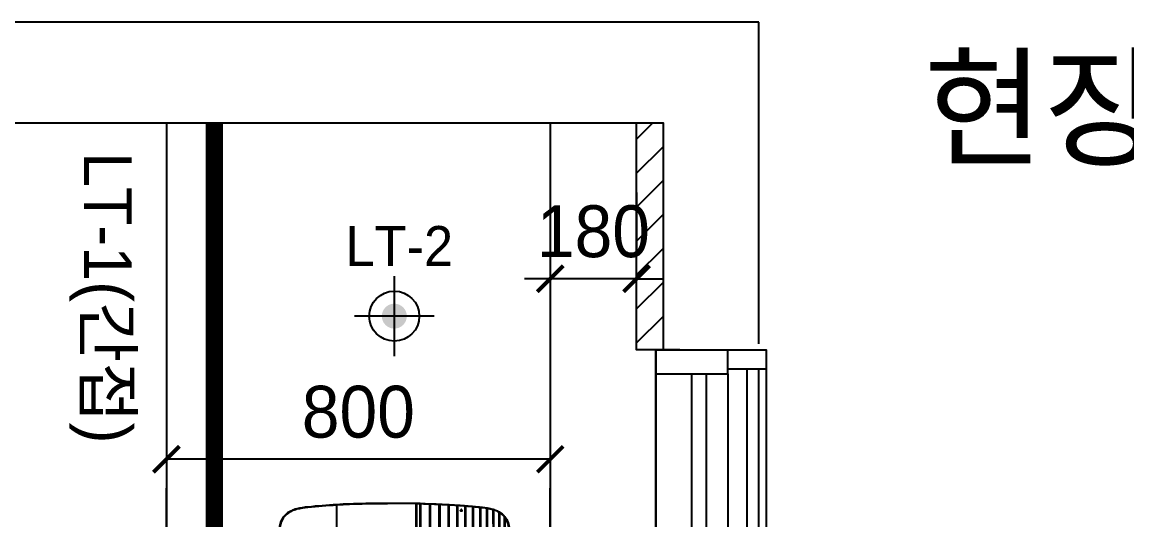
# Model space of a CAD drawing. Header units: millimetres. Extents: x 261942 to 379971, y 117646 to 213875.
# Drawn here: x 329084 to 331387, y 169346 to 170383 of the extents above; entities that cross this region are included whole.
import ezdxf
from ezdxf.enums import TextEntityAlignment as Align

# ---------------------------------------------------------------- set-up
doc = ezdxf.new("R2010")
doc.units = ezdxf.units.MM
doc.header["$LTSCALE"] = 100
doc.header["$PDMODE"] = 3
doc.linetypes.add('HID', pattern=[2.3, 1.5, -0.8])
doc.layers.get('DEFPOINTS').update_dxf_attribs({"color": 248})
for name, color, linetype in [('02-WAL', 2, 'Continuous'), ('03-WAL NEW', 3, 'Continuous'), ('04-WIN', 4, 'Continuous'), ('06-LIGHT', 4, 'Continuous'), ('07-DIM', 5, 'Continuous'), ('RC-LIGHT', 7, 'Continuous'), ('설비', 7, 'Continuous')]:
    doc.layers.add(name, color=color, linetype=linetype)
doc.styles.add('YOURNAME', font='HY울릉도M.TTF')
doc.styles.add('코레일둥고', font='Korail_Round_Gothic_Medium.ttf')
doc.dimstyles.new('YOURNAME-60', dxfattribs={"dimscale": 60, "dimtxt": 1.8, "dimasz": 0.9, "dimexe": 1, "dimexo": 3, "dimgap": 0.7, "dimtad": 1, "dimdec": 0, "dimzin": 0, "dimdsep": 46, "dimtxsty": 'YOURNAME', "dimblk": 'ARCHTICK', "dimcen": 0, "dimclrd": 1, "dimclre": 1, "dimclrt": 7, "dimadec": 0, "dimazin": 0, "dimtfac": 1, "dimtdec": 0, "dimtix": 1, "dimtmove": 2, "dimatfit": 3, "dimldrblk": 'ARCHTICK', "dimfxl": 0, "dimtolj": 1, "dimtzin": 0, "dimarcsym": 0})

# ---------------------------------------------------------------- blocks, each defined once
blk = doc.blocks.new('*U120')
at = {"color": 0}
blk.add_line((1212.3, 420), (1212.1, 420), dxfattribs=at)
at = {"color": 8}
for p, q in [((1219.6, 186.8), (1219.6, 186.8)), ((1219.7, 193.2), (1219.7, 193.2)), ((1219.8, 190.6), (1219.8, 190.6)), ((1219.8, 190.5), (1219.8, 190.5)), ((1219.8, 190.5), (1219.8, 190.5)), ((1219.8, 189.4), (1219.8, 189.4)), ((1212.6, 75.5), (1212.6, 75.5)), ((1214, 91.5), (1214, 91.5)), ((1201.2, 21), (1201.2, 21))]:
    blk.add_line(p, q, dxfattribs=at)
for centre, radius, start, end in [((1219, 193.8), 0.2, 80.5717, 90), ((1215.4, 165.3), 0.5, 358.2397, 0), ((1204.5, 101.9), 0.25, 60, 180), ((1204.5, 98.8), 0.25, 180, 300)]:
    blk.add_arc(centre, radius, start, end, dxfattribs=at)
at = {"color": 8, "extrusion": (0, 0, -1)}
blk.add_arc((-1207.2, 100.4), 0.25, 120, 240, dxfattribs=at)
at = {"color": 0}
blk.add_ellipse((1211.1, 419.9), major_axis=(0.995, 0.101), ratio=0.077303, start_param=0.052517, end_param=1.433522, dxfattribs=at)
at = {"color": 8}
for centre, major_axis, ratio, start_param, end_param in [((1218.8, 186.3), (0, -0.2), 0.201921, 0.053462, 1.568761), ((1218.9, 193.8), (0, -0.2), 0.205027, 1.568733, 3.141593), ((1219, 193.8), (0.033, 0.197), 0.348188, 4.76642, 6.323186), ((1219, 193.8), (0, -0.2), 0.351833, 1.567117, 3.141593), ((1219.1, 194.1), (-0.393, -0.309), 0.676569, 1.247751, 2.270849), ((1219.2, 193.8), (-0.5, -0.021), 0.710917, 2.398177, 3.067106), ((1215.4, 165.3), (-0.5, 0.015), 0.003269, 1.745497, 3.141044), ((1218, 166.3), (0, -0.8), 0.192414, 0, 1.56303), ((1218.1, 166.3), (-0.127, 0.79), 0.18902, 3.140748, 4.674174), ((1217.3, 146.3), (0, -0.8), 0.1863, 0, 1.559168), ((1217.3, 146.3), (-0.111, 0.792), 0.18309, 3.140852, 4.674944), ((1216.4, 127.3), (0, -0.8), 0.179084, 0, 1.549822), ((1216.4, 127.3), (-0.096, 0.794), 0.175481, 3.140957, 4.670141), ((1204.5, 101.9), (-0.25, 0), 0.028867, 4.561673, 6.283185), ((1204.5, 98.8), (0.25, 0), 0.003943, 1.420068, 3.141593), ((1204.5, 101.9), (0.125, 0.217), 0.116341, 4.812344, 6.283185), ((1204.5, 98.8), (-0.125, 0.217), 0.132331, 3.141593, 4.640625), ((1207.2, 100.4), (0.125, 0.217), 0.126416, 4.804016, 6.283185), ((1207.2, 100.4), (-0.125, 0.217), 0.142468, 3.141593, 4.649076), ((1214, 92.3), (0, -0.8), 0.165536, 0, 1.525516), ((1214, 92.3), (-0.067, 0.797), 0.161273, 3.141146, 4.653318), ((1215.3, 109.3), (0, -0.8), 0.172581, 0, 1.539295), ((1215.3, 109.3), (-0.081, 0.796), 0.16865, 3.141053, 4.663501), ((1212.6, 76.3), (0, -0.8), 0.154906, 0, 1.508803), ((1212.6, 76.3), (-0.052, 0.798), 0.150698, 3.141251, 4.640541), ((1209.5, 47.3), (0, -0.8), 0.119511, 0, 1.46681), ((1209.5, 47.3), (0, 0.8), 0.145746, 3.141593, 4.60462), ((1211.2, 61.3), (0, -0.8), 0.139682, 0, 1.489865), ((1211.2, 61.3), (-0.033, 0.799), 0.136296, 3.141375, 4.62578), ((1206.4, 33.8), (0, -0.8), 0.09375, 0, 1.435998), ((1206.5, 33.8), (0, -0.8), 0.265872, 0, 1.386436), ((1191.9, 10.8), (0, -0.8), 0.036559, 0, 1.335493), ((1192.1, 10.8), (0, 0.8), 0.561889, 3.141593, 4.019869), ((1201.2, 21.8), (0, -0.8), 0.065781, 0, 1.396113), ((1201.2, 21.8), (0, 0.8), 0.414276, 3.141593, 4.358439)]:
    blk.add_ellipse(centre, major_axis=major_axis, ratio=ratio, start_param=start_param, end_param=end_param, dxfattribs=at)
for points, knots in [([(1212.3, 420), (1211.5, 427.9), (1210.6, 435.8), (1207.4, 447.4), (1206.1, 451.1), (1202.7, 458.2), (1200.6, 461.7), (1195.5, 467.7), (1192.6, 470.4), (1185.9, 474.8), (1182.3, 476.4), (1174.6, 478.7), (1170.7, 479.3), (1162.9, 480), (1158.9, 480), (1154.9, 480)], [0, 0, 0, 0, 0.25, 0.25, 0.375, 0.375, 0.5, 0.5, 0.625, 0.625, 0.75, 0.75, 0.875, 0.875, 1, 1, 1, 1]), ([(1154.9, 479.8), (1158.9, 479.8), (1162.9, 479.8), (1170.8, 479.1), (1174.7, 478.5), (1182.3, 476.2), (1185.9, 474.6), (1192.6, 470.2), (1195.5, 467.5), (1200.5, 461.4), (1202.6, 458), (1206, 450.9), (1207.3, 447.2), (1210.4, 435.7), (1211.3, 427.8), (1212.1, 420)], [0, 0, 0, 0, 0.125, 0.125, 0.25, 0.25, 0.375, 0.375, 0.5, 0.5, 0.625, 0.625, 0.75, 0.75, 1, 1, 1, 1]), ([(1211.2, 420), (1210.4, 427.7), (1209.5, 435.5), (1206.5, 446.8), (1205.2, 450.5), (1201.9, 457.6), (1199.9, 460.9), (1194.9, 466.9), (1192, 469.6), (1185.5, 473.9), (1182, 475.6), (1174.4, 477.9), (1170.6, 478.5), (1162.8, 479.2), (1158.9, 479.2), (1154.9, 479.2)], [0, 0, 0, 0, 0.25, 0.25, 0.375, 0.375, 0.5, 0.5, 0.625, 0.625, 0.75, 0.75, 0.875, 0.875, 1, 1, 1, 1]), ([(1026.8, 360), (1034.9, 360), (1051, 360), (1075.2, 360), (1099.5, 360), (1123.7, 360), (1147.8, 360), (1172, 360), (1192, 360), (1206, 360), (1212.7, 360), (1215.4, 360), (1216.2, 360)], [0, 0, 0, 0, 0.127521, 0.255042, 0.382563, 0.510084, 0.637605, 0.765126, 0.892647, 0.956407, 0.988287, 1, 1, 1, 1]), ([(1216.2, 360), (1216.2, 360), (1216.2, 360), (1216.2, 360), (1216.2, 360.1), (1216.2, 360.1)], [0, 0, 0, 0, 0.00042, 0.00042, 1, 1, 1, 1]), ([(739.9, 193.9), (819.9, 193.9), (899.8, 193.9), (999.8, 193.9), (1019.8, 193.9), (1059.7, 193.9), (1079.7, 193.9), (1119.7, 193.9), (1139.7, 193.9), (1169.5, 193.9), (1179.4, 193.9), (1194.3, 193.9), (1199.3, 193.9), (1209.1, 193.9), (1214.1, 193.9), (1219, 193.9)], [0, 0, 0, 0, 0.5, 0.5, 0.625, 0.625, 0.75, 0.75, 0.875, 0.875, 0.9375, 0.9375, 0.96875, 0.96875, 1, 1, 1, 1]), ([(1218.9, 193.8), (1214, 193.8), (1209.1, 193.8), (1199.2, 193.8), (1194.3, 193.8), (1179.4, 193.8), (1169.5, 193.8), (1139.6, 193.8), (1119.6, 193.8), (1079.7, 193.8), (1059.7, 193.8), (1019.7, 193.8), (999.7, 193.8), (899.8, 193.8), (819.9, 193.8), (739.9, 193.8)], [0, 0, 0, 0, 0.03125, 0.03125, 0.0625, 0.0625, 0.125, 0.125, 0.25, 0.25, 0.375, 0.375, 0.5, 0.5, 1, 1, 1, 1]), ([(739.9, 186.3), (819.9, 186.3), (899.8, 186.3), (999.7, 186.3), (1019.7, 186.3), (1059.6, 186.3), (1079.6, 186.3), (1119.5, 186.3), (1139.5, 186.3), (1169.3, 186.3), (1179.3, 186.3), (1194.1, 186.3), (1199.1, 186.3), (1209, 186.3), (1213.9, 186.3), (1218.8, 186.3)], [0, 0, 0, 0, 0.5, 0.5, 0.625, 0.625, 0.75, 0.75, 0.875, 0.875, 0.9375, 0.9375, 0.96875, 0.96875, 1, 1, 1, 1]), ([(1218.8, 186.1), (1213.9, 186.1), (1209, 186.1), (1199.1, 186.1), (1194.1, 186.1), (1179.2, 186.1), (1169.3, 186.1), (1139.5, 186.1), (1119.5, 186.1), (1079.6, 186.1), (1059.6, 186.1), (1019.6, 186.1), (999.7, 186.1), (899.8, 186.1), (819.9, 186.1), (739.9, 186.1)], [0, 0, 0, 0, 0.03125, 0.03125, 0.0625, 0.0625, 0.125, 0.125, 0.25, 0.25, 0.375, 0.375, 0.5, 0.5, 1, 1, 1, 1]), ([(1029.8, 194.4), (1045.6, 194.4), (1061.5, 194.4), (1093.1, 194.4), (1108.9, 194.4), (1140.4, 194.4), (1156.2, 194.4), (1179.8, 194.4), (1187.6, 194.4), (1199.4, 194.4), (1203.3, 194.4), (1211.1, 194.4), (1215, 194.4), (1218.9, 194.4)], [0, 0, 0, 0, 0.25, 0.25, 0.5, 0.5, 0.75, 0.75, 0.875, 0.875, 0.9375, 0.9375, 1, 1, 1, 1]), ([(1218.4, 194), (1213.7, 194), (1209, 194), (1199.3, 194), (1194.3, 194), (1179.5, 194), (1169.5, 194), (1139.7, 194), (1119.7, 194), (1079.7, 194), (1059.8, 194), (1036.8, 194), (1033.8, 194), (1030.8, 194)], [0, 0, 0, 0, 0.076277, 0.076277, 0.155939, 0.155939, 0.315263, 0.315263, 0.633912, 0.633912, 0.952561, 0.952561, 1, 1, 1, 1]), ([(1217, 185.7), (1208.5, 185.7), (1199.8, 185.7), (1182.1, 185.7), (1173.1, 185.7), (1146, 185.7), (1127.9, 185.7), (1109.7, 185.7)], [0, 0, 0, 0, 0.243248, 0.243248, 0.495499, 0.495499, 1, 1, 1, 1]), ([(1217, 186), (1212.2, 186), (1207.2, 186), (1197.4, 186), (1192.5, 186), (1177.7, 186), (1167.8, 186), (1156.5, 186), (1155.1, 186), (1153.7, 186)], [0, 0, 0, 0, 0.233427, 0.233427, 0.466853, 0.466853, 0.933707, 0.933707, 1, 1, 1, 1]), ([(1217, 186), (1217, 186), (1217, 186), (1217, 186), (1217, 186), (1217, 186)], [0, 0, 0, 0, 0.865418, 0.865418, 1, 1, 1, 1]), ([(1218.2, 166.3), (1218.3, 169.6), (1218.4, 172.9), (1218.6, 179.4), (1218.6, 182.6), (1218.7, 185.8)], [0, 0, 0, 0, 0.505489, 0.505489, 1, 1, 1, 1]), ([(1219.3, 186), (1219.2, 186), (1219.1, 185.9), (1219, 185.9), (1218.9, 185.8), (1218.8, 185.8), (1218.7, 185.8), (1218.7, 185.8)], [0, 0, 0, 0, 0.426124, 0.426124, 0.795442, 0.795442, 1, 1, 1, 1]), ([(1218.8, 186.3), (1218.8, 186.6), (1218.8, 187), (1218.9, 188.3), (1218.9, 189.1), (1218.9, 190.9), (1218.9, 191.7), (1218.9, 193), (1218.9, 193.4), (1218.9, 193.8)], [0, 0, 0, 0, 0.152969, 0.152969, 0.497591, 0.497591, 0.842214, 0.842214, 1, 1, 1, 1]), ([(1218.8, 186.3), (1218.9, 186.3), (1219, 186.3), (1219.2, 186.3), (1219.2, 186.3), (1219.2, 186.3)], [0, 0, 0, 0, 0.840137, 0.840137, 1, 1, 1, 1]), ([(1219.1, 186), (1219.1, 186), (1219.1, 186.1), (1219, 186.1), (1218.9, 186.1), (1218.8, 186.1)], [0, 0, 0, 0, 0.249344, 0.249344, 1, 1, 1, 1]), ([(1219, 194), (1219, 194), (1219, 194.1), (1219, 194.2), (1218.9, 194.2), (1218.9, 194.3), (1218.9, 194.3), (1218.9, 194.3), (1218.9, 194.3), (1218.9, 194.4), (1218.9, 194.4), (1218.9, 194.4), (1218.9, 194.4), (1218.9, 194.4), (1218.9, 194.4), (1218.9, 194.4), (1218.9, 194.4), (1218.9, 194.4)], [0, 0, 0, 0, 0.329841, 0.329841, 0.64484, 0.64484, 0.808285, 0.808285, 0.89597, 0.89597, 0.943441, 0.943441, 0.96921, 0.96921, 0.986236, 0.986236, 1, 1, 1, 1]), ([(1218.9, 194.4), (1218.9, 194.4), (1218.9, 194.4), (1218.9, 194.4), (1218.9, 194.4), (1218.9, 194.4), (1218.9, 194.4), (1218.9, 194.4), (1218.9, 194.4), (1218.9, 194.4), (1218.9, 194.4), (1219, 194.3), (1219, 194.3), (1219, 194.3), (1219.1, 194.3), (1219.2, 194.2), (1219.3, 194.2), (1219.4, 194.1)], [0, 0, 0, 0, 0.009976, 0.009976, 0.022556, 0.022556, 0.04139, 0.04139, 0.07605, 0.07605, 0.139998, 0.139998, 0.259042, 0.259042, 0.487994, 0.487994, 1, 1, 1, 1]), ([(1218.9, 186), (1218.9, 186), (1218.9, 186), (1219, 186), (1219, 186), (1219.1, 186), (1219.1, 186), (1219.1, 186), (1219.1, 186), (1219.1, 186), (1219.1, 186), (1219.1, 186)], [0, 0, 0, 0, 0.330293, 0.330293, 0.681956, 0.681956, 0.82164, 0.82164, 0.940754, 0.940754, 1, 1, 1, 1]), ([(1219.5, 186), (1219.4, 182.7), (1219.4, 179.4), (1219.2, 172.9), (1219.1, 169.7), (1219, 166.5)], [0, 0, 0, 0, 0.504534, 0.504534, 1, 1, 1, 1]), ([(1219.7, 193.2), (1219.7, 193.3), (1219.7, 193.3), (1219.6, 193.5), (1219.6, 193.6), (1219.5, 193.7), (1219.4, 193.7), (1219.3, 193.8), (1219.2, 193.8), (1219.1, 193.8)], [0, 0, 0, 0, 0.259, 0.259, 0.575766, 0.575766, 0.78372, 0.78372, 1, 1, 1, 1]), ([(1219.1, 186.1), (1219.2, 186.1), (1219.3, 186.1), (1219.4, 186.3), (1219.6, 186.5), (1219.6, 186.7), (1219.6, 186.8)], [0, 0, 0, 0, 0.088268, 0.35843, 0.674319, 1, 1, 1, 1]), ([(1219.1, 186), (1219.1, 186), (1219.1, 186), (1219.1, 186.1), (1219.1, 186.1), (1219.2, 186.1), (1219.2, 186.1), (1219.2, 186.1), (1219.2, 186.1), (1219.2, 186.1), (1219.2, 186.2), (1219.2, 186.2), (1219.2, 186.2), (1219.2, 186.2), (1219.2, 186.3), (1219.2, 186.3)], [0, 0, 0, 0, 0.055006, 0.055006, 0.276288, 0.276288, 0.497423, 0.497423, 0.530007, 0.530007, 0.756604, 0.756604, 0.983112, 0.983112, 1, 1, 1, 1]), ([(1219.2, 186.3), (1219.3, 186.3), (1219.3, 186.3), (1219.4, 186.4), (1219.5, 186.5), (1219.6, 186.6), (1219.6, 186.7), (1219.6, 186.8)], [0, 0, 0, 0, 0.226788, 0.226788, 0.577205, 0.577205, 1, 1, 1, 1]), ([(1219.5, 194.1), (1219.6, 194), (1219.6, 193.9), (1219.6, 193.9), (1219.7, 193.8), (1219.7, 193.8)], [0, 0, 0, 0, 0.71699, 0.71699, 1, 1, 1, 1]), ([(1219.7, 193.2), (1219.7, 193), (1219.7, 192.8), (1219.7, 191.7), (1219.7, 190.9), (1219.7, 189.1), (1219.7, 188.3), (1219.6, 187.2), (1219.6, 187), (1219.6, 186.8)], [0, 0, 0, 0, 0.092017, 0.092017, 0.499829, 0.499829, 0.907641, 0.907641, 1, 1, 1, 1]), ([(1219.6, 186.8), (1219.7, 187.2), (1219.7, 187.7), (1219.7, 188.6), (1219.7, 189), (1219.8, 189.4)], [0, 0, 0, 0, 0.5, 0.5, 1, 1, 1, 1]), ([(1219.8, 190.6), (1219.8, 191), (1219.8, 191.4), (1219.7, 192.3), (1219.7, 192.7), (1219.7, 193.2)], [0, 0, 0, 0, 0.5, 0.5, 1, 1, 1, 1]), ([(1219.8, 190.5), (1219.8, 190.8), (1219.8, 191.2), (1219.8, 191.9), (1219.8, 192.2), (1219.8, 193.1), (1219.8, 193.5), (1219.8, 194)], [0, 0, 0, 0, 0.298691, 0.298691, 0.597383, 0.597383, 1, 1, 1, 1]), ([(1219.8, 189.4), (1219.8, 189.5), (1219.8, 189.6), (1219.8, 189.7), (1219.8, 189.8), (1219.8, 190), (1219.8, 190.1), (1219.8, 190.3), (1219.8, 190.3), (1219.8, 190.5), (1219.8, 190.5), (1219.8, 190.6)], [0, 0, 0, 0, 0.21624, 0.21624, 0.432749, 0.432749, 0.645647, 0.645647, 0.856424, 0.856424, 1, 1, 1, 1]), ([(1109.7, 166.3), (1127.9, 166.3), (1146.1, 166.3), (1173.2, 166.3), (1182.2, 166.3), (1200.3, 166.3), (1209.3, 166.3), (1218.2, 166.3)], [0, 0, 0, 0, 0.5, 0.5, 0.75, 0.75, 1, 1, 1, 1]), ([(1218, 165.5), (1212.3, 165.5), (1206.6, 165.5), (1195.1, 165.5), (1189.4, 165.5), (1172.1, 165.5), (1160.6, 165.5), (1149, 165.5)], [0, 0, 0, 0, 0.25, 0.25, 0.5, 0.5, 1, 1, 1, 1]), ([(1161.9, 165.8), (1170.9, 165.8), (1179.8, 165.8), (1197.7, 165.8), (1206.6, 165.8), (1215.4, 165.8)], [0, 0, 0, 0, 0.5, 0.5, 1, 1, 1, 1]), ([(1215.5, 165.3), (1206.7, 165.3), (1197.7, 165.3), (1179.9, 165.3), (1170.9, 165.3), (1161.9, 165.3)], [0, 0, 0, 0, 0.5, 0.5, 1, 1, 1, 1]), ([(1217.5, 146.3), (1217.6, 147.8), (1217.6, 149.3), (1217.8, 152.5), (1217.8, 154.2), (1218, 158.5), (1218.1, 161.1), (1218.2, 164.2), (1218.2, 164.9), (1218.2, 165.5), (1218.2, 165.5), (1218.2, 165.5)], [0, 0, 0, 0, 0.235766, 0.235766, 0.501866, 0.501866, 0.901174, 0.901174, 0.999997, 0.999997, 1, 1, 1, 1]), ([(1219, 166.5), (1219, 166.5), (1219, 166.5), (1219, 166.4), (1219, 166.3), (1219, 166.2), (1219, 166.1), (1218.9, 165.9), (1218.8, 165.8), (1218.6, 165.7), (1218.6, 165.6), (1218.4, 165.6), (1218.3, 165.5), (1218.2, 165.5)], [0, 0, 0, 0, 0.004657, 0.004657, 0.171178, 0.171178, 0.329678, 0.329678, 0.602664, 0.602664, 0.791782, 0.791782, 1, 1, 1, 1]), ([(1219, 166.5), (1219, 166.5), (1219, 166.5), (1219, 166.5), (1219, 166.4), (1219, 166.4), (1219, 166.4), (1218.9, 166.4), (1218.8, 166.3), (1218.6, 166.3), (1218.6, 166.3), (1218.4, 166.3), (1218.3, 166.3), (1218.2, 166.3)], [0, 0, 0, 0, 0.004657, 0.004657, 0.171177, 0.171177, 0.329676, 0.329676, 0.60266, 0.60266, 0.791779, 0.791779, 1, 1, 1, 1]), ([(1219, 165.5), (1219, 165.5), (1219, 165.5), (1219, 164.8), (1219, 164.2), (1218.9, 161), (1218.8, 158.4), (1218.6, 154.2), (1218.6, 152.5), (1218.4, 149.3), (1218.4, 147.9), (1218.3, 146.5)], [0, 0, 0, 0, 0.000003, 0.000003, 0.105523, 0.105523, 0.506415, 0.506415, 0.773572, 0.773572, 1, 1, 1, 1]), ([(1217.3, 145.5), (1205.9, 145.5), (1194.4, 145.5), (1171.4, 145.5), (1159.8, 145.5), (1148.2, 145.5)], [0, 0, 0, 0, 0.5, 0.5, 1, 1, 1, 1]), ([(1148.3, 146.3), (1159.9, 146.3), (1171.4, 146.3), (1194.5, 146.3), (1206, 146.3), (1217.5, 146.3)], [0, 0, 0, 0, 0.5, 0.5, 1, 1, 1, 1]), ([(1216.5, 127.3), (1216.6, 128.7), (1216.7, 130.1), (1216.9, 133.2), (1216.9, 134.8), (1217.1, 138.9), (1217.3, 141.3), (1217.4, 144.3), (1217.4, 144.9), (1217.4, 145.5), (1217.4, 145.5), (1217.4, 145.5)], [0, 0, 0, 0, 0.235564, 0.235564, 0.502554, 0.502554, 0.903218, 0.903218, 0.999997, 0.999997, 1, 1, 1, 1]), ([(1218.3, 145.5), (1218.3, 145.5), (1218.3, 145.5), (1218.2, 144.9), (1218.2, 144.2), (1218.1, 141.2), (1218, 138.8), (1217.8, 134.8), (1217.7, 133.1), (1217.5, 130.2), (1217.4, 128.8), (1217.4, 127.4)], [0, 0, 0, 0, 0.000003, 0.000003, 0.104408, 0.104408, 0.506463, 0.506463, 0.77438, 0.77438, 1, 1, 1, 1]), ([(1218.3, 146.5), (1218.3, 146.5), (1218.3, 146.5), (1218.3, 146.4), (1218.3, 146.4), (1218.3, 146.4), (1218.2, 146.4), (1218.2, 146.4), (1218.1, 146.3), (1217.9, 146.3), (1217.8, 146.3), (1217.7, 146.3), (1217.6, 146.3), (1217.5, 146.3)], [0, 0, 0, 0, 0.004636, 0.004636, 0.174157, 0.174157, 0.335163, 0.335163, 0.60541, 0.60541, 0.79332, 0.79332, 1, 1, 1, 1]), ([(1218.3, 146.5), (1218.3, 146.5), (1218.3, 146.5), (1218.3, 146.4), (1218.3, 146.3), (1218.3, 146.1), (1218.2, 146.1), (1218.1, 145.9), (1218, 145.8), (1217.9, 145.7), (1217.8, 145.6), (1217.6, 145.6), (1217.5, 145.5), (1217.5, 145.5)], [0, 0, 0, 0, 0.004636, 0.004636, 0.174161, 0.174161, 0.335167, 0.335167, 0.60541, 0.60541, 0.793318, 0.793318, 1, 1, 1, 1]), ([(1216.4, 126.5), (1204.9, 126.5), (1193.4, 126.5), (1170.4, 126.5), (1158.8, 126.5), (1147.2, 126.5)], [0, 0, 0, 0, 0.5, 0.5, 1, 1, 1, 1]), ([(1147.3, 127.3), (1158.9, 127.3), (1170.5, 127.3), (1193.5, 127.3), (1205.1, 127.3), (1216.5, 127.3)], [0, 0, 0, 0, 0.5, 0.5, 1, 1, 1, 1]), ([(1215.4, 109.3), (1215.5, 110.6), (1215.6, 112), (1215.8, 114.9), (1215.9, 116.4), (1216.1, 119.5), (1216.2, 121), (1216.3, 123.9), (1216.4, 125.2), (1216.5, 126.5)], [0, 0, 0, 0, 0.234873, 0.234873, 0.503118, 0.503118, 0.771519, 0.771519, 1, 1, 1, 1]), ([(1217.3, 126.5), (1217.3, 126.5), (1217.3, 126.5), (1217.2, 125.2), (1217.2, 123.8), (1217, 120.9), (1216.9, 119.4), (1216.7, 116.3), (1216.6, 114.8), (1216.4, 112), (1216.3, 110.7), (1216.2, 109.4)], [0, 0, 0, 0, 0.000004, 0.000004, 0.237138, 0.237138, 0.506455, 0.506455, 0.775615, 0.775615, 1, 1, 1, 1]), ([(1217.4, 127.4), (1217.4, 127.4), (1217.4, 127.4), (1217.4, 127.4), (1217.4, 127.4), (1217.3, 127.4), (1217.3, 127.4), (1217.2, 127.3), (1217.1, 127.3), (1217, 127.3), (1216.9, 127.3), (1216.7, 127.3), (1216.6, 127.3), (1216.5, 127.3)], [0, 0, 0, 0, 0.004615, 0.004615, 0.177178, 0.177178, 0.340689, 0.340689, 0.607806, 0.607806, 0.79476, 0.79476, 1, 1, 1, 1]), ([(1217.4, 127.4), (1217.4, 127.4), (1217.4, 127.4), (1217.4, 127.4), (1217.4, 127.3), (1217.3, 127.1), (1217.3, 127.1), (1217.2, 126.9), (1217.1, 126.8), (1216.9, 126.7), (1216.9, 126.6), (1216.7, 126.5), (1216.6, 126.5), (1216.5, 126.5)], [0, 0, 0, 0, 0.004615, 0.004615, 0.177182, 0.177182, 0.340693, 0.340693, 0.607806, 0.607806, 0.794758, 0.794758, 1, 1, 1, 1]), ([(1217.4, 127.4), (1217.4, 127.3), (1217.3, 127.1), (1217.3, 126.8), (1217.3, 126.6), (1217.3, 126.5), (1217.3, 126.5), (1217.3, 126.5)], [0, 0, 0, 0, 0.584735, 0.584735, 0.999937, 0.999937, 1, 1, 1, 1]), ([(1144.8, 92.3), (1150.6, 92.3), (1156.3, 92.3), (1168.1, 92.3), (1174, 92.3), (1186.5, 92.3), (1193.1, 92.3), (1204.5, 92.3), (1209.3, 92.3), (1214.1, 92.3)], [0, 0, 0, 0, 0.249054, 0.249054, 0.505367, 0.505367, 0.790188, 0.790188, 1, 1, 1, 1]), ([(1146.1, 109.3), (1157.7, 109.3), (1169.3, 109.3), (1192.4, 109.3), (1203.9, 109.3), (1215.4, 109.3)], [0, 0, 0, 0, 0.5, 0.5, 1, 1, 1, 1]), ([(1215.3, 108.5), (1203.8, 108.5), (1192.3, 108.5), (1169.2, 108.5), (1157.6, 108.5), (1146.1, 108.5)], [0, 0, 0, 0, 0.5, 0.5, 1, 1, 1, 1]), ([(1204.2, 98.8), (1204.2, 99.3), (1204.2, 99.9), (1204.2, 100.9), (1204.2, 101.4), (1204.2, 101.9)], [0, 0, 0, 0, 0.501159, 0.501159, 1, 1, 1, 1]), ([(1204.5, 102), (1204.5, 101.4), (1204.5, 100.9), (1204.5, 99.9), (1204.5, 99.3), (1204.5, 98.8)], [0, 0, 0, 0, 0.498841, 0.498841, 1, 1, 1, 1]), ([(1207.2, 100.4), (1206.8, 100.6), (1206.3, 100.9), (1205.4, 101.4), (1205, 101.7), (1204.5, 102)], [0, 0, 0, 0, 0.508649, 0.508649, 1, 1, 1, 1]), ([(1204.5, 98.8), (1205, 99.1), (1205.5, 99.3), (1206.4, 99.9), (1206.8, 100.1), (1207.2, 100.4)], [0, 0, 0, 0, 0.511793, 0.511793, 1, 1, 1, 1]), ([(1204.6, 102.2), (1205.1, 101.9), (1205.5, 101.6), (1206.4, 101.1), (1206.9, 100.9), (1207.3, 100.6)], [0, 0, 0, 0, 0.491351, 0.491351, 1, 1, 1, 1]), ([(1207.3, 100.2), (1206.9, 99.9), (1206.4, 99.7), (1205.5, 99.1), (1205.1, 98.9), (1204.6, 98.6)], [0, 0, 0, 0, 0.488204, 0.488204, 1, 1, 1, 1]), ([(1214.1, 92.3), (1214.2, 93.5), (1214.3, 94.8), (1214.6, 97.5), (1214.7, 99), (1214.9, 102.7), (1215.1, 104.8), (1215.3, 107.5), (1215.3, 108), (1215.3, 108.5), (1215.3, 108.5), (1215.3, 108.5)], [0, 0, 0, 0, 0.233824, 0.233824, 0.504066, 0.504066, 0.909668, 0.909668, 0.999996, 0.999996, 1, 1, 1, 1]), ([(1215, 92.4), (1215, 92.4), (1215, 92.4), (1215, 92.4), (1215, 92.4), (1214.9, 92.4), (1214.9, 92.3), (1214.8, 92.3), (1214.7, 92.3), (1214.6, 92.3), (1214.5, 92.3), (1214.3, 92.3), (1214.2, 92.3), (1214.1, 92.3)], [0, 0, 0, 0, 0.004579, 0.004579, 0.181838, 0.181838, 0.349144, 0.349144, 0.6109, 0.6109, 0.796796, 0.796796, 1, 1, 1, 1]), ([(1215, 92.4), (1215, 92.4), (1215, 92.4), (1215, 92.3), (1215, 92.3), (1214.9, 92.1), (1214.9, 92), (1214.8, 91.9), (1214.7, 91.8), (1214.5, 91.6), (1214.4, 91.6), (1214.3, 91.5), (1214.2, 91.5), (1214.1, 91.5)], [0, 0, 0, 0, 0.004579, 0.004579, 0.181841, 0.181841, 0.349149, 0.349149, 0.610898, 0.610898, 0.796793, 0.796793, 1, 1, 1, 1]), ([(1216.2, 108.5), (1216.2, 108.5), (1216.2, 108.5), (1216.1, 108), (1216.1, 107.4), (1215.9, 104.7), (1215.8, 102.5), (1215.5, 98.9), (1215.4, 97.5), (1215.2, 94.8), (1215.1, 93.6), (1215, 92.4)], [0, 0, 0, 0, 0.000004, 0.000004, 0.099857, 0.099857, 0.50649, 0.50649, 0.77742, 0.77742, 1, 1, 1, 1]), ([(1216.2, 109.4), (1216.2, 109.4), (1216.2, 109.4), (1216.2, 109.4), (1216.2, 109.4), (1216.2, 109.4), (1216.2, 109.4), (1216.1, 109.3), (1216, 109.3), (1215.8, 109.3), (1215.8, 109.3), (1215.6, 109.3), (1215.5, 109.3), (1215.4, 109.3)], [0, 0, 0, 0, 0.004597, 0.004597, 0.179593, 0.179593, 0.345083, 0.345083, 0.60954, 0.60954, 0.795855, 0.795855, 1, 1, 1, 1]), ([(1216.2, 109.4), (1216.2, 109.4), (1216.2, 109.4), (1216.2, 109.3), (1216.2, 109.3), (1216.2, 109.1), (1216.1, 109), (1216, 108.9), (1216, 108.8), (1215.8, 108.7), (1215.7, 108.6), (1215.5, 108.5), (1215.5, 108.5), (1215.4, 108.5)], [0, 0, 0, 0, 0.004597, 0.004597, 0.179597, 0.179597, 0.345088, 0.345088, 0.609538, 0.609538, 0.795853, 0.795853, 1, 1, 1, 1]), ([(1212.6, 75.5), (1201.3, 75.5), (1178.2, 75.5), (1155, 75.5), (1143.3, 75.5)], [0, 0, 0, 0, 0.493391, 1, 1, 1, 1]), ([(1214, 91.5), (1209.2, 91.5), (1204.4, 91.5), (1193, 91.5), (1186.4, 91.5), (1173.9, 91.5), (1168, 91.5), (1156.3, 91.5), (1150.5, 91.5), (1144.7, 91.5)], [0, 0, 0, 0, 0.20974, 0.20974, 0.494552, 0.494552, 0.750903, 0.750903, 1, 1, 1, 1]), ([(1214, 91.5), (1202.7, 91.5), (1179.6, 91.5), (1156.5, 91.5), (1144.7, 91.5)], [0, 0, 0, 0, 0.493298, 1, 1, 1, 1]), ([(1211.3, 61.2), (1211.4, 62.3), (1211.5, 63.4), (1211.8, 65.8), (1211.9, 67.1), (1212.2, 70.4), (1212.4, 72.4), (1212.6, 74.7), (1212.6, 75.1), (1212.7, 75.5), (1212.7, 75.5), (1212.7, 75.5)], [0, 0, 0, 0, 0.231179, 0.231179, 0.505815, 0.505815, 0.918087, 0.918087, 0.999996, 0.999996, 1, 1, 1, 1]), ([(1213.5, 75.5), (1213.5, 75.5), (1213.5, 75.5), (1213.5, 75.1), (1213.5, 74.6), (1213.2, 72.2), (1213, 70.3), (1212.7, 67.1), (1212.6, 65.8), (1212.4, 63.5), (1212.3, 62.4), (1212.2, 61.4)], [0, 0, 0, 0, 0.000004, 0.000004, 0.093122, 0.093122, 0.506225, 0.506225, 0.781415, 0.781415, 1, 1, 1, 1]), ([(1213.6, 76.4), (1213.6, 76.4), (1213.6, 76.4), (1213.6, 76.4), (1213.6, 76.4), (1213.6, 76.3), (1213.6, 76.2), (1213.5, 76.1), (1213.5, 76), (1213.4, 75.8), (1213.3, 75.8), (1213.1, 75.6), (1213.1, 75.6), (1212.9, 75.5), (1212.8, 75.5), (1212.7, 75.5)], [0, 0, 0, 0, 0.004555, 0.004555, 0.044275, 0.044275, 0.184893, 0.184893, 0.355049, 0.355049, 0.61302, 0.61302, 0.79821, 0.79821, 1, 1, 1, 1]), ([(1212.8, 76.3), (1212.9, 77.4), (1213, 78.6), (1213.2, 81.2), (1213.3, 82.6), (1213.6, 86), (1213.8, 88.1), (1214, 90.6), (1214, 91.1), (1214.1, 91.5), (1214.1, 91.5), (1214.1, 91.5)], [0, 0, 0, 0, 0.232545, 0.232545, 0.504897, 0.504897, 0.913704, 0.913704, 0.999996, 0.999996, 1, 1, 1, 1]), ([(1213.6, 76.4), (1213.6, 76.4), (1213.6, 76.4), (1213.6, 76.4), (1213.6, 76.4), (1213.6, 76.4), (1213.6, 76.4), (1213.6, 76.3), (1213.5, 76.3), (1213.4, 76.3), (1213.3, 76.3), (1213.2, 76.3), (1213.1, 76.2), (1212.9, 76.2), (1212.9, 76.2), (1212.8, 76.3)], [0, 0, 0, 0, 0.004554, 0.004554, 0.044272, 0.044272, 0.184889, 0.184889, 0.355045, 0.355045, 0.613023, 0.613023, 0.798214, 0.798214, 1, 1, 1, 1]), ([(1214.9, 91.5), (1214.9, 91.5), (1214.9, 91.5), (1214.9, 91), (1214.8, 90.5), (1214.6, 88), (1214.5, 85.9), (1214.2, 82.5), (1214, 81.1), (1213.8, 78.6), (1213.7, 77.5), (1213.6, 76.4)], [0, 0, 0, 0, 0.000004, 0.000004, 0.096735, 0.096735, 0.506429, 0.506429, 0.779373, 0.779373, 1, 1, 1, 1]), ([(1210.3, 46.5), (1210.3, 46.5), (1210.3, 46.5), (1210.3, 46.2), (1210.3, 46), (1209.9, 43.8), (1209.5, 41.9), (1208.8, 38.8), (1208.5, 37.6), (1207.9, 35.4), (1207.7, 34.6), (1207.4, 33.7)], [0, 0, 0, 0, 0.000005, 0.000005, 0.060466, 0.060466, 0.498822, 0.498822, 0.791344, 0.791344, 1, 1, 1, 1]), ([(1210.5, 47.3), (1210.5, 47.3), (1210.5, 47.3), (1210.5, 47.3), (1210.5, 47.3), (1210.5, 47.2), (1210.4, 47.2), (1210.4, 47), (1210.3, 47), (1210.2, 46.8), (1210.1, 46.7), (1209.9, 46.6), (1209.9, 46.6), (1209.7, 46.5), (1209.6, 46.5), (1209.5, 46.5)], [0, 0, 0, 0, 0.00456, 0.00456, 0.045326, 0.045326, 0.183125, 0.183125, 0.351772, 0.351772, 0.609152, 0.609152, 0.796616, 0.796616, 1, 1, 1, 1]), ([(1209.6, 47.2), (1209.7, 48.2), (1209.9, 49.2), (1210.2, 51.5), (1210.4, 52.7), (1210.7, 55.8), (1210.9, 57.7), (1211.1, 59.9), (1211.2, 60.2), (1211.2, 60.5), (1211.2, 60.5), (1211.2, 60.5)], [0, 0, 0, 0, 0.227114, 0.227114, 0.507581, 0.507581, 0.928515, 0.928515, 0.999968, 0.999968, 1, 1, 1, 1]), ([(1210.5, 47.3), (1210.5, 47.3), (1210.5, 47.3), (1210.5, 47.3), (1210.5, 47.3), (1210.5, 47.3), (1210.5, 47.3), (1210.4, 47.3), (1210.4, 47.3), (1210.3, 47.2), (1210.2, 47.2), (1210, 47.2), (1210, 47.2), (1209.8, 47.2), (1209.7, 47.2), (1209.6, 47.2)], [0, 0, 0, 0, 0.004561, 0.004561, 0.045321, 0.045321, 0.183106, 0.183106, 0.351747, 0.351747, 0.609125, 0.609125, 0.796595, 0.796595, 1, 1, 1, 1]), ([(1212.2, 61.3), (1212.1, 61.1), (1212.1, 60.8), (1212, 60.1), (1212, 59.8), (1211.8, 57.6), (1211.6, 55.7), (1211.2, 52.6), (1211.1, 51.4), (1210.8, 49.2), (1210.6, 48.3), (1210.5, 47.3)], [0, 0, 0, 0, 0.060502, 0.060502, 0.138457, 0.138457, 0.534383, 0.534383, 0.798681, 0.798681, 1, 1, 1, 1]), ([(1212.2, 61.4), (1212.2, 61.4), (1212.2, 61.4), (1212.2, 61.4), (1212.2, 61.3), (1212.1, 61.3), (1212.1, 61.2), (1212.1, 61.1), (1212, 61), (1211.9, 60.8), (1211.8, 60.7), (1211.7, 60.6), (1211.6, 60.6), (1211.4, 60.5), (1211.3, 60.5), (1211.2, 60.5)], [0, 0, 0, 0, 0.004516, 0.004516, 0.060277, 0.060277, 0.189772, 0.189772, 0.363924, 0.363924, 0.616606, 0.616606, 0.800469, 0.800469, 1, 1, 1, 1]), ([(1212.2, 61.4), (1212.2, 61.4), (1212.2, 61.4), (1212.2, 61.4), (1212.2, 61.4), (1212.2, 61.4), (1212.1, 61.3), (1212.1, 61.3), (1212.1, 61.3), (1212, 61.3), (1211.9, 61.3), (1211.7, 61.2), (1211.7, 61.2), (1211.5, 61.2), (1211.4, 61.2), (1211.3, 61.2)], [0, 0, 0, 0, 0.004516, 0.004516, 0.060274, 0.060274, 0.189768, 0.189768, 0.363921, 0.363921, 0.61661, 0.61661, 0.800474, 0.800474, 1, 1, 1, 1]), ([(1201.2, 21.7), (1201.7, 22.4), (1202.1, 23.2), (1203.1, 25.1), (1203.7, 26.3), (1204.7, 28.7), (1205.2, 30), (1205.8, 31.8), (1206, 32.4), (1206.2, 33)], [0, 0, 0, 0, 0.213946, 0.213946, 0.53186, 0.53186, 0.848701, 0.848701, 1, 1, 1, 1]), ([(1207.2, 33), (1207.2, 33), (1207.2, 33), (1207, 32.3), (1206.7, 31.6), (1206, 29.7), (1205.5, 28.4), (1204.5, 26), (1203.9, 24.8), (1202.9, 22.9), (1202.5, 22.2), (1202.1, 21.5)], [0, 0, 0, 0, 0.000005, 0.000005, 0.176011, 0.176011, 0.489497, 0.489497, 0.803985, 0.803985, 1, 1, 1, 1]), ([(1206.5, 33), (1206.6, 33), (1206.7, 33), (1206.8, 33.1), (1206.9, 33.1), (1207.1, 33.2), (1207.2, 33.3), (1207.3, 33.5), (1207.4, 33.6), (1207.4, 33.7), (1207.4, 33.7), (1207.4, 33.7)], [0, 0, 0, 0, 0.244299, 0.244299, 0.466785, 0.466785, 0.784954, 0.784954, 0.994912, 0.994912, 1, 1, 1, 1]), ([(1206.7, 33.7), (1206.8, 33.6), (1206.9, 33.6), (1207, 33.6), (1207.1, 33.6), (1207.2, 33.6), (1207.3, 33.6), (1207.4, 33.7), (1207.4, 33.7), (1207.4, 33.7), (1207.4, 33.7), (1207.4, 33.7)], [0, 0, 0, 0, 0.244338, 0.244338, 0.46683, 0.46683, 0.78498, 0.78498, 0.994908, 0.994908, 1, 1, 1, 1]), ([(1207.4, 33.7), (1207.4, 33.6), (1207.3, 33.4), (1207.2, 33.2), (1207.2, 33.1), (1207.2, 33), (1207.2, 33), (1207.2, 33)], [0, 0, 0, 0, 0.553326, 0.553326, 0.999919, 0.999919, 1, 1, 1, 1]), ([(1135.4, 10.5), (1135.4, 10.5), (1135.4, 10.5), (1139.4, 10.5), (1143.4, 10.5), (1152.9, 10.5), (1158.4, 10.6), (1169.4, 10.6), (1174.9, 10.6), (1184.3, 10.6), (1188.1, 10.6), (1192, 10.6)], [0, 0, 0, 0, 0.000001, 0.000001, 0.21248, 0.21248, 0.503983, 0.503983, 0.795486, 0.795486, 1, 1, 1, 1]), ([(1191.9, 10), (1188.1, 10), (1184.2, 10), (1174.9, 10), (1169.4, 10), (1158.4, 10), (1152.9, 10), (1143.4, 10), (1139.4, 10), (1135.4, 10)], [0, 0, 0, 0, 0.204297, 0.204297, 0.495492, 0.495492, 0.786688, 0.786688, 1, 1, 1, 1]), ([(1201.2, 21), (1198.5, 21), (1195.7, 21), (1183.2, 21), (1173.4, 21), (1154.7, 21), (1145.8, 21), (1136.9, 21)], [0, 0, 0, 0, 0.12646, 0.12646, 0.585568, 0.585568, 1, 1, 1, 1]), ([(1200.7, 21), (1190.3, 21), (1179.9, 21), (1158.8, 21), (1148, 21), (1137.1, 21), (1137, 21), (1136.9, 21)], [0, 0, 0, 0, 0.488967, 0.488967, 0.995055, 0.995055, 1, 1, 1, 1]), ([(1137, 21.6), (1145.9, 21.6), (1154.7, 21.6), (1173.4, 21.6), (1183.3, 21.6), (1195.8, 21.7), (1198.5, 21.7), (1201.2, 21.7)], [0, 0, 0, 0, 0.413984, 0.413984, 0.873443, 0.873443, 1, 1, 1, 1]), ([(1192.5, 10), (1189.9, 7.9), (1187, 6.1), (1181, 3.3), (1177.9, 2.2), (1168.1, 0.1), (1161.3, 0), (1154.6, 0)], [0, 0, 0, 0, 0.25, 0.25, 0.5, 0.5, 1, 1, 1, 1]), ([(1154.6, 0.5), (1161.1, 0.6), (1167.6, 0.7), (1177, 2.7), (1180, 3.7), (1185.8, 6.3), (1188.6, 8), (1191.1, 10)], [0, 0, 0, 0, 0.5, 0.5, 0.75, 0.75, 1, 1, 1, 1]), ([(1192.1, 10), (1192.1, 10), (1192.1, 10), (1192, 10), (1192, 10), (1191.9, 10)], [0, 0, 0, 0, 0.27435, 0.27435, 1, 1, 1, 1]), ([(1192, 10.6), (1192.1, 10.5), (1192.2, 10.5), (1192.3, 10.4), (1192.3, 10.4), (1192.4, 10.3), (1192.4, 10.3), (1192.5, 10.3)], [0, 0, 0, 0, 0.602639, 0.602639, 0.700862, 0.700862, 1, 1, 1, 1]), ([(1192.7, 10.2), (1192.7, 10.2), (1192.7, 10.2), (1192.7, 10.2), (1192.6, 10.1), (1192.4, 10), (1192.3, 10), (1192.2, 10), (1192.2, 10), (1192.1, 10)], [0, 0, 0, 0, 0.009114, 0.009114, 0.424228, 0.424228, 0.805411, 0.805411, 1, 1, 1, 1]), ([(1192.1, 10), (1192.1, 10), (1192.1, 10), (1192.2, 10), (1192.3, 10), (1192.4, 10), (1192.4, 10), (1192.5, 10), (1192.5, 10), (1192.5, 10)], [0, 0, 0, 0, 0.088851, 0.088851, 0.481031, 0.481031, 0.789211, 0.789211, 1, 1, 1, 1]), ([(1192.7, 10.2), (1192.7, 10.2), (1192.7, 10.2), (1192.7, 10.2), (1192.7, 10.2), (1192.6, 10.2), (1192.6, 10.2), (1192.5, 10.3), (1192.5, 10.3), (1192.5, 10.3)], [0, 0, 0, 0, 0.00913, 0.00913, 0.424234, 0.424234, 0.800681, 0.800681, 1, 1, 1, 1]), ([(1192.5, 10), (1192.5, 10), (1192.5, 10.1), (1192.6, 10.1), (1192.6, 10.1), (1192.7, 10.2), (1192.7, 10.2)], [0, 0, 0, 0, 0.243292, 0.494316, 0.918081, 1, 1, 1, 1]), ([(1192.7, 10.2), (1192.7, 10.2), (1192.7, 10.2), (1192.7, 10.2), (1192.7, 10.2), (1192.7, 10.2)], [0, 0, 0, 0, 0.547604, 0.933704, 1, 1, 1, 1]), ([(1200.7, 21), (1200.9, 21), (1201.1, 21), (1201.2, 21), (1201.2, 21), (1201.2, 21)], [0, 0, 0, 0, 0.941032, 0.941032, 1, 1, 1, 1]), ([(1202.1, 21.5), (1202.1, 21.5), (1202.1, 21.5), (1202.1, 21.4), (1202, 21.3), (1201.8, 21.2), (1201.7, 21.1), (1201.5, 21), (1201.4, 21), (1201.2, 21)], [0, 0, 0, 0, 0.006203, 0.006203, 0.286153, 0.286153, 0.666961, 0.666961, 1, 1, 1, 1]), ([(1201.2, 21), (1201.2, 21), (1201.2, 21), (1201.2, 21), (1201.2, 21), (1201.2, 21)], [0, 0, 0, 0, 0.078683, 0.078683, 1, 1, 1, 1]), ([(1202.1, 21.5), (1202.1, 21.5), (1202.1, 21.5), (1202.1, 21.5), (1202.1, 21.5), (1202, 21.4), (1201.9, 21.4), (1201.7, 21.5), (1201.6, 21.5), (1201.6, 21.5)], [0, 0, 0, 0, 0.00621, 0.00621, 0.286125, 0.286125, 0.666926, 0.666926, 1, 1, 1, 1])]:
    blk.add_open_spline(points, degree=3, knots=knots, dxfattribs=at)
for points, degree in [([(1216.2, 360.1), (1214.9, 380.1), (1213.3, 400.1), (1211.2, 420)], 3), ([(1212.1, 420), (1214.1, 400.1), (1215.8, 380.2), (1217, 360.2)], 3), ([(1217.2, 360), (1216, 380.1), (1214.3, 400.1), (1212.3, 420)], 3), ([(1217, 360.2), (1217, 360.2), (1216.6, 360.2), (1216.2, 360.1)], 3), ([(1218.9, 254.4), (1219.2, 289.6), (1218.3, 324.9), (1216.2, 360)], 3), ([(1217, 360), (1217, 360), (1216.6, 360), (1216.2, 360)], 3), ([(1217.1, 360.1), (1217.1, 360.1), (1217, 360.1), (1217, 360.2)], 3), ([(1217, 360.2), (1217, 360.1), (1217, 360.1), (1217, 360)], 3), ([(1217, 360), (1219.1, 324.8), (1220, 289.4), (1219.7, 254.1)], 3), ([(1217.1, 360.1), (1217.1, 360.1), (1217.2, 360), (1217.2, 360)], 3), ([(1219.8, 194), (1220.2, 289.4), (1219.3, 324.7), (1217.2, 360)], 3), ([(1218.9, 186), (1218.3, 186), (1217.7, 186), (1217, 186)], 3), ([(1218.4, 194), (1218.6, 194), (1218.7, 194), (1218.9, 194)], 3), ([(1218.9, 194), (1218.9, 194), (1219, 194), (1219, 194)], 3), ([(1219.1, 193.8), (1219, 193.8), (1219, 193.8), (1218.9, 193.8)], 3), ([(1218.9, 186), (1218.9, 186), (1218.9, 186), (1218.9, 186)], 3), ([(1219.1, 193.9), (1219.2, 193.9), (1219.3, 194), (1219.4, 194.1)], 3), ([(1219.3, 186), (1219.2, 186), (1219.2, 186.1), (1219.1, 186.1)], 3), ([(1219.3, 186), (1219.4, 186), (1219.5, 186), (1219.5, 186)], 3), ([(1219.7, 194.1), (1219.6, 194.1), (1219.5, 194.1), (1219.4, 194.1)], 3), ([(1219.4, 194.1), (1219.4, 194.1), (1219.4, 194.1), (1219.5, 194.1)], 3), ([(1219.5, 186), (1219.5, 186.2), (1219.5, 186.3), (1219.5, 186.5)], 3), ([(1219.6, 186.8), (1219.7, 187.3), (1219.7, 187.9)], 2), ([(1219.8, 194), (1219.8, 194), (1219.7, 194.1), (1219.7, 194.1)], 3), ([(1219.7, 194.1), (1219.7, 194), (1219.7, 193.9), (1219.7, 193.8)], 3), ([(1219.7, 193.8), (1219.7, 193.7), (1219.7, 193.5), (1219.7, 193.4)], 3), ([(1219.8, 190.6), (1219.7, 193.2)], 1), ([(1219.8, 190.9), (1219.8, 190.7), (1219.8, 190.6), (1219.8, 190.5)], 3), ([(1219.8, 190.5), (1219.8, 190.5), (1219.8, 190.5), (1219.8, 190.5)], 3), ([(1218.2, 165.5), (1218.1, 165.5), (1218.1, 165.5), (1218, 165.5)], 3), ([(1218.2, 166.3), (1218.2, 166.3), (1218.2, 166.3), (1218.2, 166.3)], 3), ([(1219, 166.5), (1219, 166.1), (1219, 165.8), (1219, 165.5)], 3), ([(1217.5, 145.5), (1217.4, 145.5), (1217.4, 145.5), (1217.3, 145.5)], 3), ([(1217.5, 146.3), (1217.5, 146.3), (1217.5, 146.3), (1217.5, 146.3)], 3), ([(1218.3, 146.5), (1218.3, 146.1), (1218.3, 145.8), (1218.3, 145.5)], 3), ([(1213.2, 126.5), (1213.2, 126.7), (1213.3, 126.9), (1213.3, 127.1)], 3), ([(1215.8, 126.5), (1215.9, 126.7), (1215.9, 126.9), (1215.9, 127)], 3), ([(1216.5, 126.5), (1216.5, 126.5), (1216.4, 126.5), (1216.4, 126.5)], 3), ([(1216.5, 127.3), (1216.5, 127.3), (1216.5, 127.3), (1216.5, 127.3)], 3), ([(1217.3, 126.5), (1217.3, 126.5), (1217.1, 126.6), (1216.8, 126.6)], 3), ([(1214.1, 92.3), (1214.1, 92.3), (1214.1, 92.3), (1214.1, 92.3)], 3), ([(1215, 92.4), (1215, 92.1), (1214.9, 91.8), (1214.9, 91.5)], 3), ([(1215.4, 108.5), (1215.3, 108.5), (1215.3, 108.5), (1215.3, 108.5)], 3), ([(1215.4, 109.3), (1215.4, 109.3), (1215.4, 109.3), (1215.4, 109.3)], 3), ([(1216.2, 109.4), (1216.2, 109.1), (1216.2, 108.8), (1216.2, 108.5)], 3), ([(1143.3, 76.2), (1166.6, 76.2), (1189.7, 76.2), (1212.7, 76.3)], 3), ([(1212.6, 75.5), (1189.6, 75.5), (1166.5, 75.5), (1143.3, 75.5)], 3), ([(1212.7, 75.5), (1212.7, 75.5), (1212.6, 75.5), (1212.6, 75.5)], 3), ([(1212.7, 76.3), (1212.8, 76.3), (1212.8, 76.3), (1212.8, 76.3)], 3), ([(1213.5, 75.5), (1213.5, 75.5), (1213.2, 75.6), (1212.7, 75.7)], 3), ([(1213.6, 76.3), (1213.6, 76), (1213.6, 75.8), (1213.5, 75.5)], 3), ([(1214.1, 91.5), (1214, 91.5), (1214, 91.5), (1214, 91.5)], 3), ([(1140.2, 47.2), (1163.4, 47.2), (1186.5, 47.2), (1209.6, 47.2)], 3), ([(1209.5, 46.5), (1186.4, 46.5), (1163.3, 46.5), (1140.2, 46.5)], 3), ([(1211.2, 60.5), (1188.1, 60.5), (1165, 60.5), (1141.7, 60.5)], 3), ([(1141.8, 61.2), (1165, 61.2), (1188.2, 61.2), (1211.3, 61.2)], 3), ([(1206.5, 33.7), (1207.8, 37.9), (1208.7, 42.2), (1209.4, 46.5)], 3), ([(1209.5, 46.5), (1209.5, 46.5), (1209.5, 46.5), (1209.5, 46.5)], 3), ([(1209.6, 47.2), (1209.6, 47.2), (1209.6, 47.2), (1209.6, 47.2)], 3), ([(1210.5, 47.3), (1210.4, 47.1), (1210.4, 46.8), (1210.3, 46.5)], 3), ([(1211.2, 60.5), (1211.2, 60.5), (1211.2, 60.5), (1211.2, 60.5)], 3), ([(1211.3, 61.2), (1211.3, 61.2), (1211.3, 61.2), (1211.3, 61.2)], 3), ([(1206.4, 33), (1183.8, 33), (1161.2, 33), (1138.5, 33)], 3), ([(1138.6, 33.6), (1161.2, 33.6), (1183.9, 33.7), (1206.5, 33.7)], 3), ([(1206.5, 33), (1206.4, 33), (1206.4, 33), (1206.4, 33)], 3), ([(1206.5, 33.7), (1206.5, 33.7), (1206.6, 33.7), (1206.7, 33.7)], 3), ([(1207.2, 33), (1207.2, 33), (1207.1, 33.1), (1206.9, 33.1)], 3), ([(1192, 10.6), (1195.4, 13.6), (1198.3, 17.1), (1200.7, 21)], 3), ([(1202.1, 21.5), (1199.6, 17.2), (1196.5, 13.4), (1192.7, 10.2)], 3), ([(1201.2, 21.7), (1201.3, 21.6), (1201.4, 21.6), (1201.6, 21.5)], 3)]:
    blk.add_open_spline(points, degree=degree, dxfattribs=at)
blk = doc.blocks.new('_ArchTick')
at = {"color": 0, "linetype": 'ByBlock', "const_width": 0.15}
blk.add_lwpolyline([(-0.5, -0.5), (0.5, 0.5)], dxfattribs=at)
blk = doc.blocks.new('*D131')
at = {"layer": '07-DIM', "color": 1, "lineweight": -2}
for p, q in [((330185.1, 170028.3), (330185.1, 169908.3)), ((330365.1, 170028.3), (330365.1, 169908.3)), ((330185.1, 169848.3), (330131.1, 169848.3)), ((330365.1, 169848.3), (330185.1, 169848.3)), ((330365.1, 169848.3), (330419.1, 169848.3))]:
    blk.add_line(p, q, dxfattribs=at)
at = {"layer": 'DEFPOINTS', "color": 0}
for p in [(330185.1, 169848.3), (330185.1, 169848.3), (330365.1, 169848.3)]:
    blk.add_point(p, dxfattribs=at)
at = {"layer": '07-DIM', "color": 1, "lineweight": -2, "xscale": 54, "yscale": 54, "zscale": 54}
blk.add_blockref('_ArchTick', (330185.1, 169848.3), dxfattribs=at)
at = {"layer": '07-DIM', "color": 1, "lineweight": -2, "xscale": 54, "yscale": 54, "zscale": 54, "rotation": 180}
blk.add_blockref('_ArchTick', (330365.1, 169848.3), dxfattribs=at)
at = {"layer": '07-DIM', "color": 7, "insert": (330275.1, 169946.5), "char_height": 108, "attachment_point": 5, "style": 'YOURNAME'}
blk.add_mtext('\\A1;180', dxfattribs=at)
blk = doc.blocks.new('*D132')
at = {"layer": '07-DIM', "color": 1, "lineweight": -2}
for p, q in [((330185.1, 169472.3), (329385.1, 169472.3)), ((329385.1, 169301.5), (329385.1, 169412.3)), ((330185.1, 169301.5), (330185.1, 169412.3))]:
    blk.add_line(p, q, dxfattribs=at)
at = {"layer": 'DEFPOINTS', "color": 0}
for p in [(329385.1, 169481.5), (330185.1, 169481.5), (329385.1, 169472.3)]:
    blk.add_point(p, dxfattribs=at)
at = {"layer": '07-DIM', "color": 1, "lineweight": -2, "xscale": 54, "yscale": 54, "zscale": 54, "rotation": 180}
blk.add_blockref('_ArchTick', (329385.1, 169472.3), dxfattribs=at)
at = {"layer": '07-DIM', "color": 1, "lineweight": -2, "xscale": 54, "yscale": 54, "zscale": 54}
blk.add_blockref('_ArchTick', (330185.1, 169472.3), dxfattribs=at)
at = {"layer": '07-DIM', "color": 7, "insert": (329785.1, 169570.6), "char_height": 108, "attachment_point": 5, "style": 'YOURNAME'}
blk.add_mtext('\\A1;800', dxfattribs=at)
blk = doc.blocks.new('hallogen')
h = blk.add_hatch(color=256)
h.dxf.hatch_style = 1
edge = h.paths.add_edge_path()
edge.add_arc((48591.7, 60854.3), 31.2, 0, 360, ccw=False)
at = {"color": 1, "linetype": 'Continuous'}
for p, q in [((48591.7, 60954.3), (48591.7, 60754.3)), ((48691.7, 60854.3), (48491.7, 60854.3))]:
    blk.add_line(p, q, dxfattribs=at)
at = {"color": 4, "linetype": 'Continuous'}
blk.add_circle((48591.7, 60854.3), 62.5, dxfattribs=at)
blk = doc.blocks.new('FLOORPLAN')
at = {"layer": '02-WAL'}
for p, q in [((183430.4, 66831.5), (176039.9, 66831.5)), ((183430.4, 66161.5), (183430.4, 66831.5)), ((179221.4, 66621.5), (183230.4, 66621.5)), ((183230.4, 66621.5), (183230.4, 66148.5)), ((183230.4, 66148.5), (183430.4, 66148.5))]:
    blk.add_line(p, q, dxfattribs=at)
at = {"layer": '04-WIN'}
for p, q in [((183445.4, 66108.5), (183445.4, 63858.5)), ((183215.4, 66098.5), (183215.4, 63868.5)), ((183365.4, 66098.5), (183365.4, 63868.5))]:
    blk.add_line(p, q, dxfattribs=at)
for points in [[(183265.4, 66148.5), (183215.4, 66148.5), (183215.4, 66098.5), (183365.4, 66098.5), (183365.4, 66148.5)], [(183445.4, 66148.5), (183445.4, 66108.5), (183365.4, 66108.5)], [(183405.4, 66108.5), (183405.4, 65218.5), (183430.4, 65218.5), (183430.4, 66108.5)], [(183320.4, 66098.5), (183320.4, 65218.5), (183290.4, 65218.5), (183290.4, 66098.5)]]:
    blk.add_lwpolyline(points, dxfattribs=at)
blk.add_lwpolyline([(183215.4, 66148.5), (183445.4, 66148.5), (183445.4, 63818.5), (183215.4, 63818.5)], close=True, dxfattribs=at)

msp = doc.modelspace()

# ---------------------------------------------------------------- hatches: boundary and pattern name
at = {"layer": '03-WAL NEW'}
h = msp.add_hatch(dxfattribs=at)
h.set_pattern_fill('_USER', color=256, scale=50, angle=45, pattern_type=0)
h.set_pattern_definition([(45, (6e-11, -18239), (-35.355339, 35.355339), [])])
h.paths.add_polyline_path([(330420.1, 169699.9), (330365.1, 169699.9), (330365.1, 170172.9), (330420.1, 170172.9)])

# ---------------------------------------------------------------- linework, layer by layer
msp.add_lwpolyline([(330420.1, 169699.9), (330365.1, 169699.9), (330365.1, 170172.9), (330420.1, 170172.9), (330420.1, 169699.9)], dxfattribs=at)
at = {"layer": '06-LIGHT'}
for p, q in [((329385.1, 170172.9), (329385.1, 167367.9)), ((330185.1, 170172.9), (330185.1, 167367.9))]:
    msp.add_line(p, q, dxfattribs=at)
at = {"layer": '06-LIGHT', "color": 10, "linetype": 'HID', "const_width": 36}
msp.add_lwpolyline([(329485.1, 167367.9), (329485.1, 170172.9)], dxfattribs=at)

# ---------------------------------------------------------------- block references
msp.add_blockref('FLOORPLAN', (147189.7, 103551.4))
at = {"layer": '06-LIGHT', "xscale": 0.8333333333333334, "yscale": 0.8333333333333334, "zscale": 0.8333333333333334}
msp.add_blockref('hallogen', (289367, 119058.5), dxfattribs=at)
at = {"layer": '06-LIGHT', "rotation": 90}
msp.add_blockref('*U120', (330100.1, 168160.5), dxfattribs=at)

# ---------------------------------------------------------------- texts
at = {"layer": 'RC-LIGHT', "color": 140, "style": '코레일둥고'}
msp.add_text('현장설치를 우선시한다.', height=200, dxfattribs=at).set_placement((330963.3, 170304.6), align=Align.TOP_LEFT)
at = {"layer": 'RC-LIGHT', "color": 30, "style": '코레일둥고'}
msp.add_text('LT-1(간접)', height=100, rotation=270, dxfattribs=at).set_placement((329313, 170112.2), align=Align.TOP_LEFT)
at = {"layer": '설비', "color": 30, "style": '코레일둥고'}
msp.add_text('LT-2', height=83.33, dxfattribs=at).set_placement((329758.4, 169958.1), align=Align.TOP_LEFT)

# ---------------------------------------------------------------- dimensions: what is measured, and where the dimension line sits
at = {"layer": '07-DIM'}
for base, p1, p2, picture, middle in [((330185.1, 169848.3), (330365.1, 169848.3), (330185.1, 169848.3), '*D131', (330275.1, 169946.5)), ((329385.1, 169472.3), (330185.1, 169481.5), (329385.1, 169481.5), '*D132', (329785.1, 169570.6))]:
    dim = msp.add_linear_dim(base=base, p1=p1, p2=p2, dimstyle='YOURNAME-60', dxfattribs=at)
    dim.commit()
    dim.dimension.update_dxf_attribs({"geometry": picture, "text_midpoint": middle})

doc.saveas('drawing.dxf')
